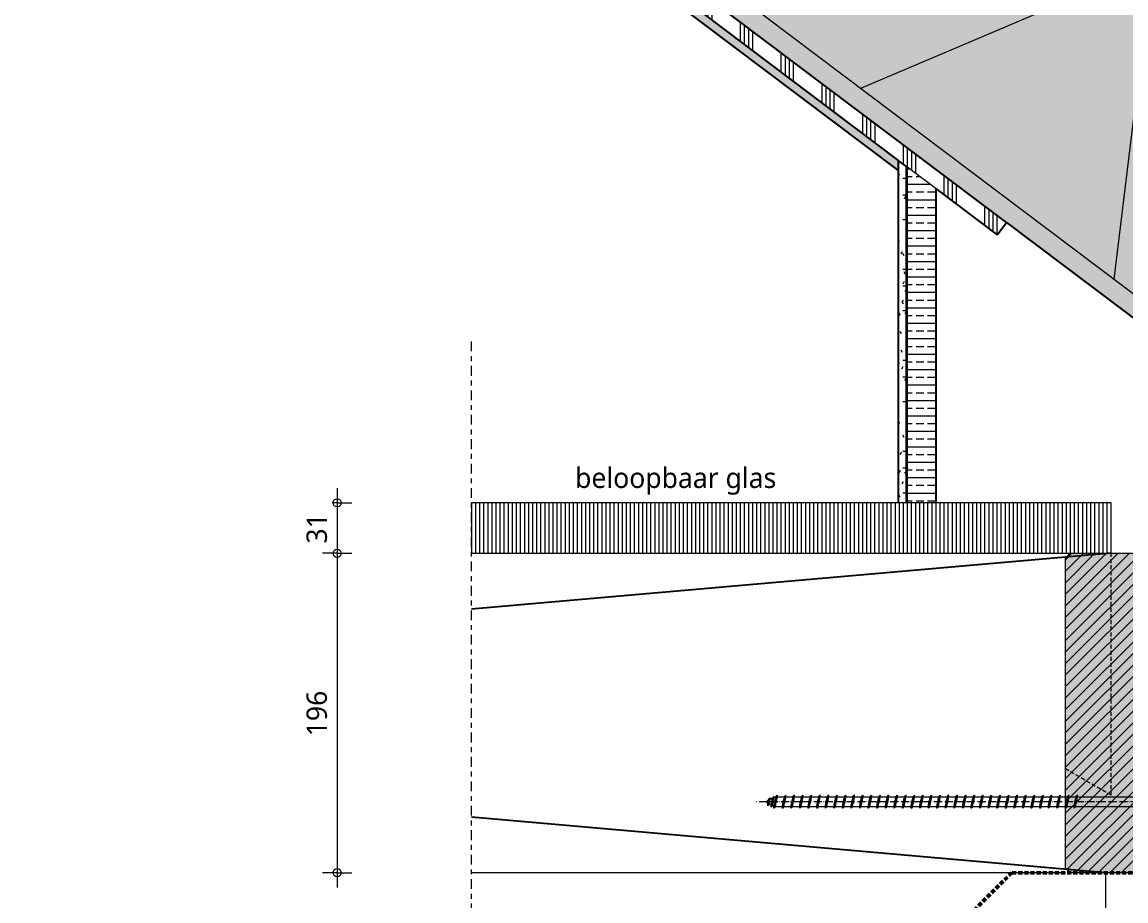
# Model space of a CAD drawing. Header units: millimetres. Extents: x 2927 to 18500, y -7154 to 6447.
# Drawn here: x 5144 to 5822, y 34 to 573 of the extents above; entities that cross this region are included whole.
import ezdxf

# ---------------------------------------------------------------- set-up
doc = ezdxf.new("R2010")
doc.units = ezdxf.units.MM
for name, pattern in [('MV_center', [15, 6, -3, 3, -3]), ('MV_hartlijn_staal', [6.6, 5, -0.8, 0, -0.8]), ('MV_hidden', [3.75, 2.5, -1.25])]:
    doc.linetypes.add(name, pattern=pattern)
for name, color, linetype, lineweight in [('A-ANNO-DIMS', 211, 'Continuous', 13), ('A-ANNO-DIMS-5', 211, 'Continuous', 13), ('A-DETL', 90, 'Continuous', 13), ('A-DETL-GENF', 92, 'Continuous', 18), ('A-DETL-MEDM', 33, 'Continuous', 18), ('G-ANNO-TEXT', 231, 'Continuous', 13)]:
    doc.layers.add(name, color=color, linetype=linetype, lineweight=lineweight)
doc.styles.add('Segoe UI_3', font='segoeui.ttf', dxfattribs={"height": 12.5})
doc.dimstyles.new('2_5_mm_controle', dxfattribs={"dimscale": 304.8, "dimtxt": 13.092049, "dimasz": 0.016404, "dimexe": 0.029528, "dimexo": 0.0625, "dimgap": 0.008202, "dimtad": 1, "dimdec": 0, "dimzin": 0, "dimdsep": 46, "dimtxsty": 'Segoe UI_3', "dimblk1": 'DOTBLANK', "dimblk2": 'DOTBLANK', "dimsah": 1, "dimcen": 0.09, "dimdle": 0.029528, "dimazin": 0, "dimtfac": 1, "dimtdec": 4, "dimtix": 1, "dimtmove": 0, "dimatfit": 3, "dimfxl": 0.029528, "dimfxlon": 1, "dimtvp": 1, "dimtfill": 1, "dimtolj": 1, "dimtzin": 0, "dimarcsym": 2})
pattern_1 = [(0, (0, 0), (0, 9.476), []), (0, (0, 4.738), (0, 9.476), [4.738, -2.369])]
pattern_2 = [(0, (0, 0), (20.32, 5.08), [1.676, -13.564, 1.676, -13.564, -81.28]), (0, (0, 0), (20.32, 5.08), [-30.48, 1.676, -28.804, 1.676, -13.564, -35.56]), (0, (0, 0), (20.32, 5.08), [-76.2, 1.676, -8.484, 1.676, -23.724]), (120, (7.62, 2.54), (-14.559409, 15.057636), [1.676, -13.564, 1.676, -13.564, -81.28]), (120, (7.62, 2.54), (-14.559409, 15.057636), [-30.48, 1.676, -28.804, 1.676, -13.564, -35.56]), (120, (7.62, 2.54), (-14.559409, 15.057636), [-76.2, 1.676, -8.484, 1.676, -23.724]), (240, (10.16, 12.7), (-5.760591, -20.137636), [1.676, -13.564, 1.676, -13.564, -81.28]), (240, (10.16, 12.7), (-5.760591, -20.137636), [-30.48, 1.676, -28.804, 1.676, -13.564, -35.56]), (240, (10.16, 12.7), (-5.760591, -20.137636), [-76.2, 1.676, -8.484, 1.676, -23.724])]

# ---------------------------------------------------------------- blocks, each defined once
blk = doc.blocks.new('00 hout_rechthoekig_sls - Vuren 96x196-4309783-Details Domera')
at = {"layer": 'A-DETL-GENF'}
blk.add_hatch(color=256, dxfattribs=at).paths.add_polyline_path([(0, 93.17), (0, 2.83), (2.83, 0), (193.17, 0), (196, 2.83), (196, 93.17), (193.17, 96), (2.83, 96)])
at = {"layer": 'A-DETL-MEDM', "lineweight": 13}
h = blk.add_hatch(dxfattribs=at)
h.set_pattern_fill('FP_218', color=256, style=0, pattern_type=2)
h.set_pattern_definition([(315, (-51.283, 5880.459), (3.535534, 3.535534), [])])
h.paths.add_polyline_path([(0, 93.17), (0, 2.83), (2.83, 0), (193.17, 0), (196, 2.83), (196, 93.17), (193.17, 96), (2.83, 96)])
at = {"layer": 'A-DETL-MEDM'}
for p, q in [((0, 93.17), (2.83, 96)), ((0, 93.17), (2.83, 96)), ((2.83, 96), (193.17, 96)), ((193.17, 96), (196, 93.17)), ((193.17, 96), (196, 93.17)), ((0, 2.83), (0, 93.17)), ((196, 68), (196, 2.83)), ((2.83, 0), (0, 2.83)), ((2.83, 0), (0, 2.83)), ((2.83, 0), (71, 0)), ((196, 2.83), (193.17, 0)), ((193.17, 0), (196, 2.83))]:
    blk.add_line(p, q, dxfattribs=at)
blk = doc.blocks.new('42 isolatie - Type 1-3769663-Details Domera')
at = {"layer": 'A-DETL-GENF'}
blk.add_hatch(color=256, dxfattribs=at).paths.add_polyline_path([(1177.32, -245.8), (992.7, -0.8), (152.48, -0.8), (152.48, -245.8), (895.4, -245.8)])
at = {"layer": 'A-DETL-GENF', "lineweight": 13}
h = blk.add_hatch(dxfattribs=at)
h.set_pattern_fill('FP_8', color=256, style=0, pattern_type=2)
h.set_pattern_definition([(300, (-7106.72, -250.62), (-216.506, -125), []), (240, (-7106.72, -250.62), (-216.506, 125), [])])
h.paths.add_polyline_path([(1177.32, -245.8), (992.7, -0.8), (152.48, -0.8), (152.48, -245.8), (895.4, -245.8)])
at = {"layer": 'A-DETL-GENF'}
blk.add_line((152.48, -245.8), (1177.32, -245.8), dxfattribs=at)
blk.add_line((152.48, -245.8), (1177.32, -245.8), dxfattribs=at)
blk = doc.blocks.new('28 schroeven 2D - Tellerkop-schroef 8_0x280mm-4442691-Details Domera')
at = {"layer": 'A-DETL-GENF', "linetype": 'MV_hartlijn_staal', "lineweight": 13}
blk.add_line((0, -9.1), (0, 285.9), dxfattribs=at)
at = {"layer": 'A-DETL-GENF', "lineweight": 5}
for p, q in [((-3, 275), (0, 280)), ((-2.52, 278.71), (-1.77, 278.07)), ((2.52, 277.54), (-2.52, 278.71)), ((0, 280), (3, 275)), ((1.77, 278.18), (2.52, 277.54)), ((-4, 274.89), (-3.25, 274.25)), ((4, 273.03), (-4, 274.89)), ((-3.26, 276.66), (-2.51, 276.02)), ((3.26, 275.14), (-3.26, 276.66)), ((-3, 3.55), (-3, 275)), ((2.51, 275.78), (3.26, 275.14)), ((3, 275), (3, 3.55)), ((3.25, 273.67), (4, 273.03)), ((-4, 269.63), (-3.25, 268.99)), ((4, 267.77), (-4, 269.63)), ((-4, 264.37), (-3.25, 263.73)), ((4, 262.5), (-4, 264.37)), ((3.25, 268.41), (4, 267.77)), ((-4, 259.1), (-3.25, 258.46)), ((4, 257.24), (-4, 259.1)), ((3.25, 263.14), (4, 262.5)), ((3.25, 257.88), (4, 257.24)), ((-4, 253.84), (-3.25, 253.2)), ((4, 251.97), (-4, 253.84)), ((3.25, 252.61), (4, 251.97)), ((-4, 248.57), (-3.25, 247.93)), ((4, 246.71), (-4, 248.57)), ((3.25, 247.35), (4, 246.71)), ((-4, 243.31), (-3.25, 242.67)), ((4, 241.45), (-4, 243.31)), ((-4, 238.04), (-3.25, 237.4)), ((4, 236.18), (-4, 238.04)), ((3.25, 242.09), (4, 241.45)), ((-4, 232.78), (-3.25, 232.14)), ((4, 230.92), (-4, 232.78)), ((3.25, 236.82), (4, 236.18)), ((3.25, 231.56), (4, 230.92)), ((-4, 227.51), (-3.25, 226.87)), ((4, 225.65), (-4, 227.51)), ((3.25, 226.29), (4, 225.65)), ((-4, 222.25), (-3.25, 221.61)), ((4, 220.39), (-4, 222.25)), ((-4, 216.99), (-3.25, 216.35)), ((4, 215.12), (-4, 216.99)), ((3.25, 221.03), (4, 220.39)), ((-4, 211.72), (-3.25, 211.08)), ((4, 209.86), (-4, 211.72)), ((3.25, 215.76), (4, 215.12)), ((3.25, 210.5), (4, 209.86)), ((-4, 206.46), (-3.25, 205.82)), ((4, 204.59), (-4, 206.46)), ((3.25, 205.23), (4, 204.59)), ((-4, 201.19), (-3.25, 200.55)), ((4, 199.33), (-4, 201.19)), ((3.25, 199.97), (4, 199.33)), ((-4, 195.93), (-3.25, 195.29)), ((4, 194.07), (-4, 195.93)), ((-4, 190.66), (-3.25, 190.02)), ((4, 188.8), (-4, 190.66)), ((3.25, 194.71), (4, 194.07)), ((-4, 185.4), (-3.25, 184.76)), ((4, 183.54), (-4, 185.4)), ((3.25, 189.44), (4, 188.8)), ((3.25, 184.18), (4, 183.54)), ((-4, 180.13), (-3.25, 179.49)), ((4, 178.27), (-4, 180.13)), ((3.25, 178.91), (4, 178.27)), ((-4, 174.87), (-3.25, 174.23)), ((4, 173.01), (-4, 174.87)), ((-4, 169.61), (-3.25, 168.97)), ((4, 167.74), (-4, 169.61)), ((3.25, 173.65), (4, 173.01)), ((-4, 164.34), (-3.25, 163.7)), ((4, 162.48), (-4, 164.34)), ((3.25, 168.38), (4, 167.74)), ((3.25, 163.12), (4, 162.48)), ((-4, 159.08), (-3.25, 158.44)), ((4, 157.21), (-4, 159.08)), ((3.25, 157.85), (4, 157.21)), ((-4, 153.81), (-3.25, 153.17)), ((4, 151.95), (-4, 153.81)), ((3.25, 152.59), (4, 151.95)), ((-4, 148.55), (-3.25, 147.91)), ((4, 146.69), (-4, 148.55)), ((-4, 143.28), (-3.25, 142.64)), ((4, 141.42), (-4, 143.28)), ((3.25, 147.33), (4, 146.69)), ((-4, 138.02), (-3.25, 137.38)), ((4, 136.16), (-4, 138.02)), ((3.25, 142.06), (4, 141.42)), ((3.25, 136.8), (4, 136.16)), ((-4, 132.76), (-3.25, 132.12)), ((4, 130.89), (-4, 132.76)), ((3.25, 131.53), (4, 130.89)), ((-4, 127.49), (-3.25, 126.85)), ((4, 125.63), (-4, 127.49)), ((-4, 122.23), (-3.25, 121.59)), ((4, 120.36), (-4, 122.23)), ((3.25, 126.27), (4, 125.63)), ((-4, 116.96), (-3.25, 116.32)), ((4, 115.1), (-4, 116.96)), ((3.25, 121), (4, 120.36)), ((3.25, 115.74), (4, 115.1)), ((-4, 111.7), (-3.25, 111.06)), ((4, 109.84), (-4, 111.7)), ((3.25, 110.48), (4, 109.84)), ((-4, 106.43), (-3.25, 105.79)), ((4, 104.57), (-4, 106.43)), ((3.25, 105.21), (4, 104.57)), ((-4, 101.17), (-3.25, 100.53)), ((4, 99.31), (-4, 101.17)), ((-4, 95.9), (-3.25, 95.26)), ((4, 94.04), (-4, 95.9)), ((3.25, 99.95), (4, 99.31)), ((-4, 90.64), (-3.25, 90)), ((4, 88.78), (-4, 90.64)), ((3.25, 94.68), (4, 94.04)), ((3.25, 89.42), (4, 88.78)), ((-16, 0), (16, 0)), ((-16, 0), (-16, -1)), ((16, 0), (16, -1)), ((-16, -1), (-15, -1)), ((-14.2, -4), (0, -4)), ((14.2, -4), (0, -4)), ((16, -1), (15, -1))]:
    blk.add_line(p, q, dxfattribs=at)
at = {"layer": 'A-DETL-GENF'}
for p, q in [((-3, 3.55), (-3, 0)), ((3, 3.55), (3, 0))]:
    blk.add_line(p, q, dxfattribs=at)
at = {"layer": 'A-DETL-GENF', "lineweight": 5}
for centre, start, end in [((-6.79, -0.41), 184.12592, 205.87408), ((6.79, -0.41), 334.12592, 355.87408)]:
    blk.add_arc(centre, 8.23, start, end, dxfattribs=at)
for points in [[(-2.52, 278.71), (-1.85, 279.01), (1.77, 278.18)], [(-1.77, 278.07), (2.25, 277.26), (2.52, 277.54)], [(-4, 274.89), (-2.83, 275.35), (3.25, 273.67)], [(-3.26, 276.66), (-2.34, 277.03), (2.51, 275.78)], [(-3.25, 274.25), (3.51, 272.58), (4, 273.03)], [(-2.51, 276.02), (2.88, 274.77), (3.26, 275.14)], [(-4, 269.63), (-2.83, 270.08), (3.25, 268.41)], [(-4, 264.37), (-2.83, 264.82), (3.25, 263.14)], [(-3.25, 268.99), (3.51, 267.31), (4, 267.77)], [(-4, 259.1), (-2.83, 259.55), (3.25, 257.88)], [(-3.25, 263.73), (3.51, 262.05), (4, 262.5)], [(-3.25, 258.46), (3.51, 256.78), (4, 257.24)], [(-4, 253.84), (-2.83, 254.29), (3.25, 252.61)], [(-3.25, 253.2), (3.51, 251.52), (4, 251.97)], [(-4, 248.57), (-2.83, 249.02), (3.25, 247.35)], [(-3.25, 247.93), (3.51, 246.25), (4, 246.71)], [(-4, 243.31), (-2.83, 243.76), (3.25, 242.09)], [(-4, 238.04), (-2.83, 238.5), (3.25, 236.82)], [(-3.25, 242.67), (3.51, 240.99), (4, 241.45)], [(-3.25, 237.4), (3.51, 235.73), (4, 236.18)], [(-4, 232.78), (-2.83, 233.23), (3.25, 231.56)], [(-3.25, 232.14), (3.51, 230.46), (4, 230.92)], [(-4, 227.51), (-2.83, 227.97), (3.25, 226.29)], [(-3.25, 226.87), (3.51, 225.2), (4, 225.65)], [(-4, 222.25), (-2.83, 222.7), (3.25, 221.03)], [(-4, 216.99), (-2.83, 217.44), (3.25, 215.76)], [(-3.25, 221.61), (3.51, 219.93), (4, 220.39)], [(-4, 211.72), (-2.83, 212.17), (3.25, 210.5)], [(-3.25, 216.35), (3.51, 214.67), (4, 215.12)], [(-3.25, 211.08), (3.51, 209.4), (4, 209.86)], [(-4, 206.46), (-2.83, 206.91), (3.25, 205.23)], [(-3.25, 205.82), (3.51, 204.14), (4, 204.59)], [(-4, 201.19), (-2.83, 201.65), (3.25, 199.97)], [(-3.25, 200.55), (3.51, 198.87), (4, 199.33)], [(-4, 195.93), (-2.83, 196.38), (3.25, 194.71)], [(-4, 190.66), (-2.83, 191.12), (3.25, 189.44)], [(-3.25, 195.29), (3.51, 193.61), (4, 194.07)], [(-3.25, 190.02), (3.51, 188.35), (4, 188.8)], [(-4, 185.4), (-2.83, 185.85), (3.25, 184.18)], [(-3.25, 184.76), (3.51, 183.08), (4, 183.54)], [(-4, 180.13), (-2.83, 180.59), (3.25, 178.91)], [(-3.25, 179.49), (3.51, 177.82), (4, 178.27)], [(-4, 174.87), (-2.83, 175.32), (3.25, 173.65)], [(-4, 169.61), (-2.83, 170.06), (3.25, 168.38)], [(-3.25, 174.23), (3.51, 172.55), (4, 173.01)], [(-4, 164.34), (-2.83, 164.79), (3.25, 163.12)], [(-3.25, 168.97), (3.51, 167.29), (4, 167.74)], [(-3.25, 163.7), (3.51, 162.02), (4, 162.48)], [(-4, 159.08), (-2.83, 159.53), (3.25, 157.85)], [(-3.25, 158.44), (3.51, 156.76), (4, 157.21)], [(-4, 153.81), (-2.83, 154.27), (3.25, 152.59)], [(-3.25, 153.17), (3.51, 151.5), (4, 151.95)], [(-4, 148.55), (-2.83, 149), (3.25, 147.33)], [(-4, 143.28), (-2.83, 143.74), (3.25, 142.06)], [(-3.25, 147.91), (3.51, 146.23), (4, 146.69)], [(-3.25, 142.64), (3.51, 140.97), (4, 141.42)], [(-4, 138.02), (-2.83, 138.47), (3.25, 136.8)], [(-3.25, 137.38), (3.51, 135.7), (4, 136.16)], [(-4, 132.76), (-2.83, 133.21), (3.25, 131.53)], [(-3.25, 132.12), (3.51, 130.44), (4, 130.89)], [(-4, 127.49), (-2.83, 127.94), (3.25, 126.27)], [(-4, 122.23), (-2.83, 122.68), (3.25, 121)], [(-3.25, 126.85), (3.51, 125.17), (4, 125.63)], [(-4, 116.96), (-2.83, 117.41), (3.25, 115.74)], [(-3.25, 121.59), (3.51, 119.91), (4, 120.36)], [(-3.25, 116.32), (3.51, 114.64), (4, 115.1)], [(-4, 111.7), (-2.83, 112.15), (3.25, 110.48)], [(-3.25, 111.06), (3.51, 109.38), (4, 109.84)], [(-4, 106.43), (-2.83, 106.89), (3.25, 105.21)], [(-3.25, 105.79), (3.51, 104.12), (4, 104.57)], [(-4, 101.17), (-2.83, 101.62), (3.25, 99.95)], [(-4, 95.9), (-2.83, 96.36), (3.25, 94.68)], [(-3.25, 100.53), (3.51, 98.85), (4, 99.31)], [(-3.25, 95.26), (3.51, 93.59), (4, 94.04)], [(-4, 90.64), (-2.83, 91.09), (3.25, 89.42)], [(-3.25, 90), (3.51, 88.32), (4, 88.78)]]:
    blk.add_open_spline(points, degree=2, dxfattribs=at)
blk = doc.blocks.new('NLRS_00_DI_maskeer - Type 1-4234602-Details Domera')
at = {"layer": 'A-DETL-GENF', "linetype": 'MV_center'}
blk.add_line((-100, 0), (327, 0), dxfattribs=at)
blk = doc.blocks.new('DIMBLOCK210-Details Domera')
at = {"layer": 'A-ANNO-DIMS-5'}
for p, q in [((5337.44, 287.28), (5337.44, 247.28)), ((5337.44, 278.28), (5328.44, 278.28)), ((5337.44, 278.28), (5346.44, 278.28)), ((5337.44, 247.28), (5328.44, 247.28)), ((5337.44, 247.28), (5346.44, 247.28))]:
    blk.add_line(p, q, dxfattribs=at)
for centre in [(5337.44, 278.28), (5337.44, 247.28)]:
    blk.add_circle(centre, 2.5, dxfattribs=at)
at = {"layer": 'A-ANNO-DIMS-5', "color": 0, "insert": (5318.63, 253.26), "char_height": 12.5, "width": 22.8516, "attachment_point": 1, "rotation": 90, "line_spacing_factor": 1.142579, "style": 'Segoe UI_3', "bg_fill": 3, "box_fill_scale": 1.25, "bg_fill_color": 9, "bg_fill_true_color": 13158600, "bg_fill_transparency": 0}
blk.add_mtext('31', dxfattribs=at)
blk = doc.blocks.new('_DotBlank')
at = {"color": 0, "linetype": 'ByBlock', "lineweight": -2}
blk.add_line((-0.5, 0), (-1, 0), dxfattribs=at)
blk.add_circle((0, 0), 0.5, dxfattribs=at)
blk = doc.blocks.new('DIMBLOCK211-Details Domera')
at = {"layer": 'A-ANNO-DIMS-5'}
for p, q in [((5337.44, 247.28), (5328.44, 247.28)), ((5337.44, 247.28), (5337.44, 42.28)), ((5337.44, 247.28), (5346.44, 247.28)), ((5337.44, 51.28), (5328.44, 51.28)), ((5337.44, 51.28), (5346.44, 51.28))]:
    blk.add_line(p, q, dxfattribs=at)
for centre in [(5337.44, 247.28), (5337.44, 51.28)]:
    blk.add_circle(centre, 2.5, dxfattribs=at)
at = {"layer": 'A-ANNO-DIMS-5', "color": 0, "insert": (5318.63, 135), "char_height": 12.5, "width": 34.2774, "attachment_point": 1, "rotation": 90, "line_spacing_factor": 1.142579, "style": 'Segoe UI_3', "bg_fill": 3, "box_fill_scale": 1.25, "bg_fill_color": 9, "bg_fill_true_color": 13158600, "bg_fill_transparency": 0}
blk.add_mtext('196', dxfattribs=at)

msp = doc.modelspace()

# ---------------------------------------------------------------- hatches: boundary and pattern name
at = {"layer": 'A-DETL-GENF', "lineweight": 13}
h = msp.add_hatch(dxfattribs=at)
h.set_pattern_fill('FP_4', color=250, style=0, pattern_type=2)
h.set_pattern_definition(pattern_1)
h.paths.add_polyline_path([(5971.24, 282.25), (5976.46, 289.18), (5976.46, 293.34), (5159.99, 908.59), (5152.77, 899.01), (5958.52, 291.83)])
h = msp.add_hatch(dxfattribs=at)
h.set_pattern_fill('FP_6', color=253, style=0, pattern_type=2)
h.set_pattern_definition([(90, (10, 0), (-25, 1e-15), []), (90, (12.5, 0), (-25, 1e-15), []), (90, (15, 0), (-25, 1e-15), []), (90, (17.5, 0), (-25, 1e-15), [])])
h.paths.add_polyline_path([(5742.42, 442.78), (5748.14, 450.36), (5152.77, 899.01), (5147.05, 891.42), (5704.98, 470.99)])
h = msp.add_hatch(dxfattribs=at)
h.set_pattern_fill('FP_5', color=253, style=0, pattern_type=2)
h.set_pattern_definition(pattern_2)
h.paths.add_polyline_path([(5681.76, 482.23), (5681.79, 482.27), (5681.79, 488.46), (5147.05, 891.42), (5144.04, 887.43), (5469.11, 642.47)])
h = msp.add_hatch(dxfattribs=at)
h.set_pattern_fill('FP_5', color=253, style=0, pattern_type=2)
h.set_pattern_definition(pattern_2)
h.paths.add_polyline_path([(5686.79, 278.28), (5686.79, 484.7), (5681.79, 488.46), (5681.79, 278.28)])
h = msp.add_hatch(dxfattribs=at)
h.set_pattern_fill('FP_4', color=250, style=0, pattern_type=2)
h.set_pattern_definition(pattern_1)
h.paths.add_polyline_path([(5704.98, 278.28), (5704.98, 470.99), (5686.98, 484.56), (5686.98, 278.28)])
h = msp.add_hatch(dxfattribs=at)
h.set_pattern_fill('FP_221', color=253, style=0, pattern_type=2)
h.set_pattern_definition([(90, (0, 0), (-2.5, 2e-16), [])])
h.paths.add_polyline_path([(5419.89, 247.28), (5812.46, 247.28), (5812.46, 278.28), (5419.89, 278.28)])

# ---------------------------------------------------------------- linework, layer by layer
at = {"layer": 'A-DETL', "lineweight": 25}
for p, q in [((5748.14, 450.36), (5152.77, 899.01)), ((5147.05, 891.42), (5681.79, 488.46)), ((5144.04, 887.43), (5681.76, 482.23)), ((5681.79, 488.46), (5681.79, 278.28)), ((5686.79, 484.7), (5681.79, 488.46)), ((5686.79, 484.7), (5686.98, 484.56)), ((5686.79, 278.28), (5686.79, 484.7)), ((5686.98, 484.56), (5686.98, 278.28)), ((5704.98, 470.99), (5742.42, 442.78)), ((5704.98, 278.28), (5704.98, 470.99)), ((5742.42, 442.78), (5748.14, 450.36)), ((5748.14, 450.36), (5866.89, 360.88)), ((5812.46, 247.28), (5419.89, 213.03)), ((5808.96, 51.28), (5419.89, 85.32))]:
    msp.add_line(p, q, dxfattribs=at)
at = {"layer": 'A-DETL', "lineweight": 18}
for p, q in [((5704.98, 470.99), (5686.98, 484.56)), ((5812.46, 278.28), (5419.89, 278.28)), ((5812.46, 247.28), (5812.46, 278.28)), ((5419.89, 247.28), (5812.46, 247.28)), ((5784.46, 51.28), (5419.89, 51.28)), ((5808.96, 51.28), (5808.96, -223.72))]:
    msp.add_line(p, q, dxfattribs=at)
at = {"layer": 'A-DETL', "linetype": 'MV_hidden', "lineweight": 18}
for q in [(5812.46, 247.28), (5784.46, 114.95)]:
    msp.add_line((5812.46, 98.78), q, dxfattribs=at)
at = {"layer": 'A-DETL', "linetype": 'MV_hidden', "lineweight": 50}
for p, q in [((5751.46, 51.28), (5701.96, 1.79)), ((5881.7, 51.28), (5751.46, 51.28))]:
    msp.add_line(p, q, dxfattribs=at)

# ---------------------------------------------------------------- block references
at = {"layer": 'A-DETL-GENF'}
for name, p, rotation in [('42 isolatie - Type 1-3769663-Details Domera', (5186.14, 1196.66), 323), ('28 schroeven 2D - Tellerkop-schroef 8_0x280mm-4442691-Details Domera', (5880.46, 94.78), 90.0000000000001)]:
    msp.add_blockref(name, p, dxfattribs=dict(at, rotation=rotation))
at = {"layer": 'A-DETL-GENF', "linetype": 'MV_center', "rotation": 90.0000000000001}
msp.add_blockref('NLRS_00_DI_maskeer - Type 1-4234602-Details Domera', (5419.89, 51.28), dxfattribs=at)
at = {"layer": 'A-DETL-MEDM', "rotation": 90.00000000000026}
msp.add_blockref('00 hout_rechthoekig_sls - Vuren 96x196-4309783-Details Domera', (5880.46, 51.28), dxfattribs=at)

# ---------------------------------------------------------------- texts
at = {"layer": 'G-ANNO-TEXT', "color": 7, "insert": (5483.45, 299.89), "char_height": 12.5, "width": 150.7173, "attachment_point": 1, "style": 'Segoe UI_3'}
msp.add_mtext('beloopbaar glas', dxfattribs=at)

# ---------------------------------------------------------------- next in the draw order: dimensions: what is measured, and where the dimension line sits
at = {"layer": 'A-ANNO-DIMS'}
dim = msp.add_linear_dim(base=(5337.44, 247.28), p1=(5346.44, 278.28), p2=(5346.44, 247.28), angle=90, dimstyle='2_5_mm_controle', override={"dimpost": '<>', "dimfxl": 31}, dxfattribs=at)
dim.commit()
dim.dimension.update_dxf_attribs({"geometry": 'DIMBLOCK210-Details Domera', "text_midpoint": (5328.44, 262.78)})

# ---------------------------------------------------------------- next in the draw order: dimensions: what is measured, and where the dimension line sits
dim = msp.add_linear_dim(base=(5337.44, 51.28), p1=(5346.44, 247.28), p2=(5346.44, 51.28), angle=90, dimstyle='2_5_mm_controle', override={"dimpost": '<>', "dimfxl": 196}, dxfattribs=at)
dim.commit()
dim.dimension.update_dxf_attribs({"geometry": 'DIMBLOCK211-Details Domera', "text_midpoint": (5328.44, 149.28)})

doc.saveas('drawing.dxf')
